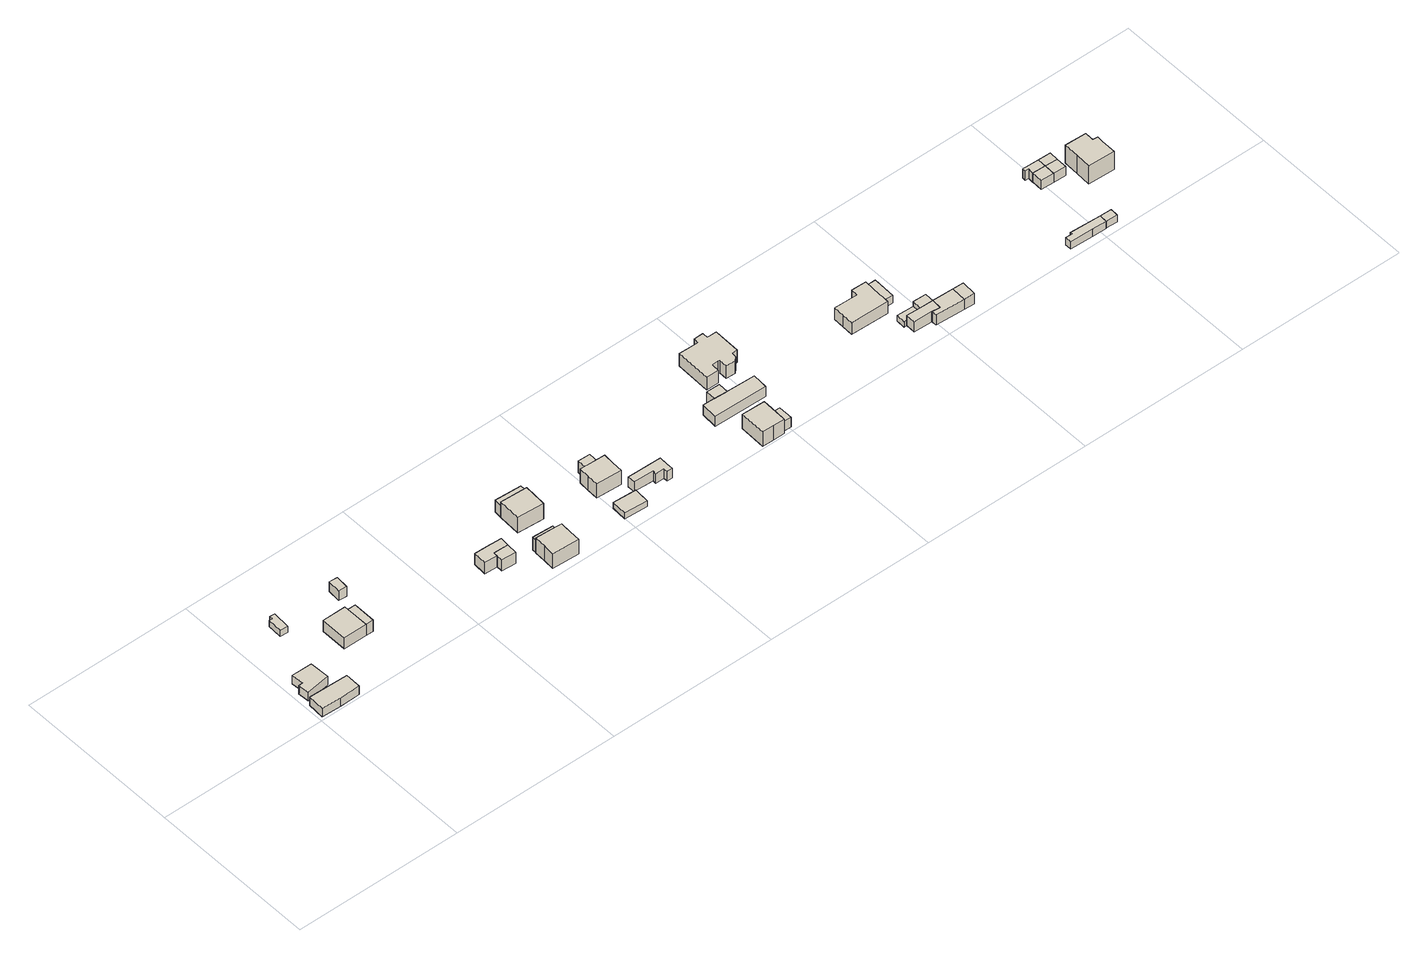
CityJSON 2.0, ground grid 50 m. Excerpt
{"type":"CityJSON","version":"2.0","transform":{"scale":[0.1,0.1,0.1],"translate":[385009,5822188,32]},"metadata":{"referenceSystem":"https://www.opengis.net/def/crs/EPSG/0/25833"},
"CityObjects":{
"building1":{"type":"Building","attributes":{"Gemeindeschluessel":"11000004","BezugspunktDach":"2200","function":"31001_1000","measuredHeight":2.92,"storeysAboveGround":1},"address":[{"country":"Germany","locality":"Berlin","thoroughfareNumber":"1 (2)","thoroughfareName":"Heckerdamm"}],"geometry":[{"type":"Solid","lod":"1","boundaries":[[[[0,1,2,3,4]],[[5,6,7,8,9]],[[5,9,4,3]],[[6,5,3,2]],[[7,6,2,1]],[[8,7,1,0]],[[9,8,0,4]]]]}]},
"building2":{"type":"Building","attributes":{"Gemeindeschluessel":"11000004","BezugspunktDach":"2200","function":"31001_1010","measuredHeight":2.91,"storeysAboveGround":1},"address":[{"country":"Germany","locality":"Berlin","thoroughfareNumber":"2","thoroughfareName":"Heckerdamm"}],"geometry":[{"type":"Solid","lod":"1","boundaries":[[[[10,11,12,13,14,15]],[[16,17,18,19,20,21]],[[16,21,15,14]],[[17,16,14,13]],[[18,17,13,12]],[[19,18,12,11]],[[20,19,11,10]],[[21,20,10,15]]]]}]},
"building3":{"type":"Building","attributes":{"Gemeindeschluessel":"11000004","BezugspunktDach":"2200","function":"31001_2143","measuredHeight":2.09,"storeysAboveGround":1},"address":[{"country":"Germany","locality":"Berlin","thoroughfareNumber":"2 (1)","thoroughfareName":"Heckerdamm"}],"geometry":[{"type":"Solid","lod":"1","boundaries":[[[[22,23,24,25,26,27]],[[28,29,30,31,32,33]],[[28,33,27,26]],[[29,28,26,25]],[[30,29,25,24]],[[31,30,24,23]],[[32,31,23,22]],[[33,32,22,27]]]]}]},
"building4":{"type":"Building","attributes":{"Gemeindeschluessel":"11000004","function":"31001_1010"},"address":[{"country":"Germany","locality":"Berlin","thoroughfareNumber":"2A","thoroughfareName":"Heckerdamm"}],"children":["building4-1","building4-2"]},
"building4-1":{"type":"BuildingPart","attributes":{"BezugspunktDach":"2200","measuredHeight":3.82,"storeysAboveGround":2},"parents":["building4"],"geometry":[{"type":"Solid","lod":"1","boundaries":[[[[34,35,36,37,38]],[[39,40,41,42,43]],[[39,43,38,37]],[[40,39,37,36]],[[41,40,36,35]],[[43,42,34,38]],[[42,41,35,34]]]]}]},
"building4-2":{"type":"BuildingPart","attributes":{"BezugspunktDach":"2200","measuredHeight":3.79,"storeysAboveGround":2},"parents":["building4"],"geometry":[{"type":"Solid","lod":"1","boundaries":[[[[44,45,35,34]],[[41,46,47,42]],[[46,41,35,45]],[[47,46,45,44]],[[42,47,44,34]],[[41,42,34,35]]]]}]},
"building5":{"type":"Building","attributes":{"Gemeindeschluessel":"11000004","BezugspunktDach":"2200","function":"31001_2143","measuredHeight":3.33,"storeysAboveGround":1},"address":[{"country":"Germany","locality":"Berlin","thoroughfareNumber":"2A (1)","thoroughfareName":"Heckerdamm"}],"geometry":[{"type":"Solid","lod":"1","boundaries":[[[[48,49,50,51]],[[52,53,54,55]],[[52,55,51,50]],[[53,52,50,49]],[[54,53,49,48]],[[55,54,48,51]]]]}]},
"building6":{"type":"Building","attributes":{"Gemeindeschluessel":"11000004","BezugspunktDach":"2200","function":"31001_2143","measuredHeight":3.76,"storeysAboveGround":1},"address":[{"country":"Germany","locality":"Berlin","thoroughfareNumber":"7 (1)","thoroughfareName":"Heckerdamm"}],"geometry":[{"type":"Solid","lod":"1","boundaries":[[[[56,57,58,59,60,61,62]],[[63,64,65,66,67,68,69]],[[63,69,62,61]],[[64,63,61,60]],[[65,64,60,59]],[[66,65,59,58]],[[67,66,58,57]],[[68,67,57,56]],[[69,68,56,62]]]]}]},
"building7":{"type":"Building","attributes":{"Gemeindeschluessel":"11000004","BezugspunktDach":"2200","function":"31001_2143","measuredHeight":3.7,"storeysAboveGround":1},"address":[{"country":"Germany","locality":"Berlin","thoroughfareNumber":"6 (1)","thoroughfareName":"Heckerdamm"}],"geometry":[{"type":"Solid","lod":"1","boundaries":[[[[70,58,57,56,71]],[[72,73,74,75,76]],[[72,76,71,56]],[[73,72,56,57]],[[74,73,57,58]],[[75,74,58,70]],[[76,75,70,71]]]]}]},
"building8":{"type":"Building","attributes":{"Gemeindeschluessel":"11000004","function":"31001_1010"},"address":[{"country":"Germany","locality":"Berlin","thoroughfareNumber":"6","thoroughfareName":"Heckerdamm"}],"children":["building8-1","building8-2"]},
"building8-1":{"type":"BuildingPart","attributes":{"BezugspunktDach":"2200","measuredHeight":5.89,"storeysAboveGround":2},"parents":["building8"],"geometry":[{"type":"MultiSurface","lod":"1","boundaries":[[[77,78,79,80,81,82,83]],[[84,85,86,87,88,89,90]],[[84,90,83,82]],[[85,84,82,81]],[[86,85,91,92,93,94,81,80]],[[87,86,80,79]],[[88,87,79,78]],[[89,88,78,77]],[[90,89,77,83]],[[94,93,92,91]]]}]},
"building8-2":{"type":"BuildingPart","attributes":{"BezugspunktDach":"2200","measuredHeight":4.38,"storeysAboveGround":2},"parents":["building8"],"geometry":[{"type":"Solid","lod":"1","boundaries":[[[[93,95,96,94]],[[97,98,92,91]],[[97,91,94,96]],[[98,97,96,95]],[[92,98,95,93]],[[91,92,93,94]]]]}]},
"building9":{"type":"Building","attributes":{"Gemeindeschluessel":"11000004","function":"31001_1010"},"address":[{"country":"Germany","locality":"Berlin","thoroughfareNumber":"7","thoroughfareName":"Heckerdamm"}],"children":["building9-1","building9-2"]},
"building9-1":{"type":"BuildingPart","attributes":{"BezugspunktDach":"2200","measuredHeight":5.76,"storeysAboveGround":2},"parents":["building9"],"geometry":[{"type":"MultiSurface","lod":"1","boundaries":[[[99,100,101,102]],[[103,104,105,106]],[[103,106,102,101]],[[107,108,103,101,100]],[[105,104,100,99]],[[106,105,99,102]],[[104,103,108,107]]]}]},
"building9-2":{"type":"BuildingPart","attributes":{"BezugspunktDach":"2200","measuredHeight":4.71,"storeysAboveGround":2},"parents":["building9"],"geometry":[{"type":"Solid","lod":"1","boundaries":[[[[107,109,110,108]],[[111,112,104,103]],[[111,103,108,110]],[[112,111,110,109]],[[104,112,109,107]],[[103,104,107,108]]]]}]},
"building10":{"type":"Building","attributes":{"Gemeindeschluessel":"11000004","BezugspunktDach":"2200","function":"31001_2143","measuredHeight":2.03,"storeysAboveGround":1},"address":[{"country":"Germany","locality":"Berlin","thoroughfareNumber":"11","thoroughfareName":"Heckerdamm"}],"geometry":[{"type":"Solid","lod":"1","boundaries":[[[[113,114,115,116]],[[117,118,119,120]],[[117,120,116,115]],[[118,117,115,114]],[[119,118,114,113]],[[120,119,113,116]]]]}]},
"building11":{"type":"Building","attributes":{"Gemeindeschluessel":"11000004","function":"31001_1010"},"address":[{"country":"Germany","locality":"Berlin","thoroughfareNumber":"12","thoroughfareName":"Heckerdamm"}],"children":["building11-1","building11-2"]},
"building11-1":{"type":"BuildingPart","attributes":{"BezugspunktDach":"2200","measuredHeight":5.84,"storeysAboveGround":2},"parents":["building11"],"geometry":[{"type":"Solid","lod":"1","boundaries":[[[[121,122,123,124,125,126,127,128]],[[129,130,131,132,133,134,135,136]],[[129,136,128,127]],[[130,129,127,126]],[[131,130,126,125]],[[137,138,139,140,132,131,125,124]],[[133,132,140,141,142,137,124,123]],[[134,133,123,122]],[[135,134,122,121]],[[136,135,121,128]],[[140,139,138,137]],[[137,142,141,140]]]]}]},
"building11-2":{"type":"BuildingPart","attributes":{"BezugspunktDach":"2200","measuredHeight":4.59,"storeysAboveGround":2},"parents":["building11"],"geometry":[{"type":"MultiSurface","lod":"1","boundaries":[[[142,143,144,138]],[[145,146,141,139]],[[145,139,138,144]],[[146,145,144,143]],[[141,146,143,142]],[[140,137,138,139]],[[141,142,137,147,140]]]}]},
"building12":{"type":"Building","attributes":{"Gemeindeschluessel":"11000004","BezugspunktDach":"2200","function":"31001_2143","measuredHeight":3.29,"storeysAboveGround":1},"address":[{"country":"Germany","locality":"Berlin","thoroughfareNumber":"12 (1)","thoroughfareName":"Heckerdamm"}],"geometry":[{"type":"Solid","lod":"1","boundaries":[[[[148,149,150,151,152,153,154,155,156]],[[157,158,159,160,161,162,163,164,165]],[[157,165,156,155]],[[158,157,155,154]],[[159,158,154,153]],[[160,159,153,152]],[[161,160,152,151]],[[162,161,151,150]],[[163,162,150,149]],[[164,163,149,148]],[[165,164,148,156]]]]}]},
"building13":{"type":"Building","attributes":{"Gemeindeschluessel":"11000004","function":"31001_1010"},"address":[{"country":"Germany","locality":"Berlin","thoroughfareNumber":"15","thoroughfareName":"Heckerdamm"}],"children":["building13-1","building13-2"]},
"building13-1":{"type":"BuildingPart","attributes":{"BezugspunktDach":"2200","measuredHeight":5.27,"storeysAboveGround":2},"parents":["building13"],"geometry":[{"type":"MultiSurface","lod":"1","boundaries":[[[166,167,168,169,170,171,172,173]],[[174,175,176,177,178,179,180,181]],[[174,181,173,172]],[[175,174,172,171]],[[176,175,171,170]],[[177,176,170,169]],[[178,177,182,183,184,185,186,169,168]],[[179,178,168,167]],[[180,179,167,166]],[[181,180,166,173]],[[186,185,184,183,182]]]}]},
"building13-2":{"type":"BuildingPart","attributes":{"BezugspunktDach":"2200","measuredHeight":4.34,"storeysAboveGround":2},"parents":["building13"],"geometry":[{"type":"Solid","lod":"1","boundaries":[[[[187,188,186,185]],[[183,189,190,184]],[[189,183,186,188]],[[190,189,188,187]],[[184,190,187,185]],[[183,184,185,186]]]]}]},
"building14":{"type":"Building","attributes":{"Gemeindeschluessel":"11000004","BezugspunktDach":"2200","function":"31001_2143","measuredHeight":3.37,"storeysAboveGround":1},"address":[{"country":"Germany","locality":"Berlin","thoroughfareNumber":"16 (1)","thoroughfareName":"Heckerdamm"}],"geometry":[{"type":"Solid","lod":"1","boundaries":[[[[191,192,193,194]],[[195,196,197,198]],[[195,198,194,193]],[[196,195,193,192]],[[197,196,192,191]],[[198,197,191,194]]]]}]},
"building15":{"type":"Building","attributes":{"Gemeindeschluessel":"11000004","BezugspunktDach":"2200","function":"31001_2143","measuredHeight":3.42,"storeysAboveGround":1},"address":[{"country":"Germany","locality":"Berlin","thoroughfareNumber":"15 (1)","thoroughfareName":"Heckerdamm"}],"geometry":[{"type":"Solid","lod":"1","boundaries":[[[[199,200,191,194,201,202]],[[203,204,205,206,207,208]],[[203,208,202,201]],[[204,203,201,194]],[[205,204,194,191]],[[206,205,191,200]],[[207,206,200,199]],[[208,207,199,202]]]]}]},
"building16":{"type":"Building","attributes":{"Gemeindeschluessel":"11000004","BezugspunktDach":"2200","function":"31001_1010","measuredHeight":4.99,"storeysAboveGround":2},"address":[{"country":"Germany","locality":"Berlin","thoroughfareNumber":"16","thoroughfareName":"Heckerdamm"}],"geometry":[{"type":"Solid","lod":"1","boundaries":[[[[209,210,211,212,213,214,215,216,217,218,219,220,221,222,223,224,225]],[[226,227,228,229,230,231,232,233,234,235,236,237,238,239,240,241,242]],[[226,242,225,224]],[[227,226,224,223]],[[228,227,223,222]],[[229,228,222,221]],[[230,229,221,220]],[[231,230,220,219]],[[232,231,219,218]],[[233,232,218,217]],[[234,233,217,216]],[[235,234,216,215]],[[236,235,215,214]],[[237,236,214,213]],[[238,237,213,212]],[[239,238,212,211]],[[240,239,211,210]],[[241,240,210,209]],[[242,241,209,225]]]]}]},
"building17":{"type":"Building","attributes":{"Gemeindeschluessel":"11000004","function":"31001_1010"},"address":[{"country":"Germany","locality":"Berlin","thoroughfareNumber":"197 (3)","thoroughfareName":"Heckerdamm"}],"children":["building17-1","building17-2"]},
"building17-1":{"type":"BuildingPart","attributes":{"BezugspunktDach":"2200","measuredHeight":5.1,"storeysAboveGround":1},"parents":["building17"],"geometry":[{"type":"MultiSurface","lod":"1","boundaries":[[[243,244,245,246,247,248,249,250,251]],[[252,253,254,255,256,257,258,259,260]],[[252,260,251,250]],[[253,252,250,249]],[[254,253,249,248]],[[255,254,248,247]],[[256,255,247,246]],[[261,262,263,246,245]],[[258,257,245,244],[258,264,261,257]],[[259,258,244,243]],[[260,259,243,251]],[[257,265,256,263,262,261]],[[261,264,258,257]]]}]},
"building17-2":{"type":"BuildingPart","attributes":{"BezugspunktDach":"2200","measuredHeight":2.69,"storeysAboveGround":1},"parents":["building17"],"geometry":[{"type":"MultiSurface","lod":"1","boundaries":[[[266,267,262,264]],[[256,268,269,258]],[[268,256,262,267]],[[269,268,267,266]],[[258,269,266,264]],[[256,257,261,262]],[[258,264,261,270,257]]]}]},
"building18":{"type":"Building","attributes":{"Gemeindeschluessel":"11000004","BezugspunktDach":"2200","function":"31001_2143","measuredHeight":2.27,"storeysAboveGround":1},"address":[{"country":"Germany","locality":"Berlin","thoroughfareNumber":"197 (4)","thoroughfareName":"Heckerdamm"}],"geometry":[{"type":"Solid","lod":"1","boundaries":[[[[271,272,273,274,275]],[[276,277,278,279,280]],[[276,280,275,274]],[[277,276,274,273]],[[278,277,273,272]],[[279,278,272,271]],[[280,279,271,275]]]]}]},
"building19":{"type":"Building","attributes":{"Gemeindeschluessel":"11000004","BezugspunktDach":"2200","function":"31001_2143","measuredHeight":3.5,"storeysAboveGround":1},"address":[{"country":"Germany","locality":"Berlin","thoroughfareNumber":"197 (7)","thoroughfareName":"Heckerdamm"}],"geometry":[{"type":"Solid","lod":"1","boundaries":[[[[281,282,283,284,285,286]],[[279,278,287,288,289,290]],[[279,290,286,285]],[[278,279,285,284]],[[287,278,284,283]],[[288,287,283,282]],[[289,288,282,281]],[[290,289,281,286]]]]}]},
"building20":{"type":"Building","attributes":{"Gemeindeschluessel":"11000004","BezugspunktDach":"2200","function":"31001_2143","measuredHeight":3.51,"storeysAboveGround":1},"address":[{"country":"Germany","locality":"Berlin","thoroughfareNumber":"197 (5)","thoroughfareName":"Heckerdamm"}],"geometry":[{"type":"Solid","lod":"1","boundaries":[[[[283,291,292,284]],[[277,293,287,278]],[[277,278,284,292]],[[293,277,292,291]],[[287,293,291,283]],[[278,287,283,284]]]]}]},
"building21":{"type":"Building","attributes":{"Gemeindeschluessel":"11000004","BezugspunktDach":"2200","function":"31001_2143","measuredHeight":3.5,"storeysAboveGround":1},"address":[{"country":"Germany","locality":"Berlin","thoroughfareNumber":"197 (8)","thoroughfareName":"Heckerdamm"}],"geometry":[{"type":"Solid","lod":"1","boundaries":[[[[294,295,283,282,281,296]],[[289,288,287,297,298,299]],[[289,299,296,281]],[[288,289,281,282]],[[287,288,282,283]],[[297,287,283,295]],[[298,297,295,294]],[[299,298,294,296]]]]}]},
"building22":{"type":"Building","attributes":{"Gemeindeschluessel":"11000004","BezugspunktDach":"2200","function":"31001_2143","measuredHeight":3.57,"storeysAboveGround":1},"address":[{"country":"Germany","locality":"Berlin","thoroughfareNumber":"197 (9)","thoroughfareName":"Heckerdamm"}],"geometry":[{"type":"Solid","lod":"1","boundaries":[[[[300,301,295,294]],[[302,303,304,305]],[[302,305,294,295]],[[303,302,295,301]],[[304,303,301,300]],[[305,304,300,294]]]]}]},
"building23":{"type":"Building","attributes":{"Gemeindeschluessel":"11000004","BezugspunktDach":"2200","function":"31001_2143","measuredHeight":0.008,"storeysAboveGround":1},"address":[{"country":"Germany","locality":"Berlin","thoroughfareNumber":"197 (19)","thoroughfareName":"Heckerdamm"}]},
"building24":{"type":"Building","attributes":{"Gemeindeschluessel":"11000004","BezugspunktDach":"2200","function":"31001_2143","measuredHeight":2.5,"storeysAboveGround":1},"address":[{"country":"Germany","locality":"Berlin","thoroughfareNumber":"197 (18)","thoroughfareName":"Heckerdamm"}],"geometry":[{"type":"Solid","lod":"1","boundaries":[[[[306,307,308,309,310,311,312]],[[313,314,315,316,317,318,319]],[[313,319,312,311]],[[314,313,311,310]],[[315,314,310,309]],[[316,315,309,308]],[[317,316,308,307]],[[318,317,307,306]],[[319,318,306,312]]]]}]},
"building25":{"type":"Building","attributes":{"Gemeindeschluessel":"11000004","BezugspunktDach":"2200","function":"31001_2143","measuredHeight":2.37,"storeysAboveGround":1},"address":[{"country":"Germany","locality":"Berlin","thoroughfareNumber":"197 (17)","thoroughfareName":"Heckerdamm"}],"geometry":[{"type":"Solid","lod":"1","boundaries":[[[[320,321,308,307]],[[322,323,324,325]],[[322,325,307,308]],[[323,322,308,321]],[[324,323,321,320]],[[325,324,320,307]]]]}]},
"building26":{"type":"Building","attributes":{"Gemeindeschluessel":"11000004","BezugspunktDach":"2200","function":"31001_2143","measuredHeight":3.14,"storeysAboveGround":1},"address":[{"country":"Germany","locality":"Berlin","thoroughfareNumber":"197 (14)","thoroughfareName":"Heckerdamm"}],"geometry":[{"type":"Solid","lod":"1","boundaries":[[[[326,327,328,329]],[[330,331,332,333]],[[330,333,329,328]],[[331,330,328,327]],[[332,331,327,326]],[[333,332,326,329]]]]}]},
"building27":{"type":"Building","attributes":{"Gemeindeschluessel":"11000004","BezugspunktDach":"2200","function":"31001_2143","measuredHeight":3.24,"storeysAboveGround":1},"address":[{"country":"Germany","locality":"Berlin","thoroughfareNumber":"197 (11)","thoroughfareName":"Heckerdamm"}],"geometry":[{"type":"Solid","lod":"1","boundaries":[[[[334,328,327,335,336,337]],[[338,339,340,341,342,343]],[[338,343,337,336]],[[339,338,336,335]],[[340,339,335,327]],[[341,340,327,328]],[[342,341,328,334]],[[343,342,334,337]]]]}]},
"building28":{"type":"Building","attributes":{"Gemeindeschluessel":"11000004","BezugspunktDach":"2200","function":"31001_2143","measuredHeight":3.1,"storeysAboveGround":1},"address":[{"country":"Germany","locality":"Berlin","thoroughfareNumber":"197 (15)","thoroughfareName":"Heckerdamm"}],"geometry":[{"type":"Solid","lod":"1","boundaries":[[[[344,345,327,326]],[[331,346,347,332]],[[331,332,326,327]],[[346,331,327,345]],[[347,346,345,344]],[[332,347,344,326]]]]}]},
"building29":{"type":"Building","attributes":{"Gemeindeschluessel":"11000004","BezugspunktDach":"2200","function":"31001_2143","measuredHeight":3.16,"storeysAboveGround":1},"address":[{"country":"Germany","locality":"Berlin","thoroughfareNumber":"197 (12)","thoroughfareName":"Heckerdamm"}],"geometry":[{"type":"Solid","lod":"1","boundaries":[[[[345,348,335,327]],[[349,350,346,331]],[[349,331,327,335]],[[350,349,335,348]],[[346,350,348,345]],[[331,346,345,327]]]]}]},
"building30":{"type":"Building","attributes":{"Gemeindeschluessel":"11000004","BezugspunktDach":"2200","function":"31001_1010","measuredHeight":7.26,"storeysAboveGround":2},"address":[{"country":"Germany","locality":"Berlin","thoroughfareNumber":"197 (13)","thoroughfareName":"Heckerdamm"}],"geometry":[{"type":"Solid","lod":"1","boundaries":[[[[351,352,353,354,355,356,357,358]],[[359,360,361,362,363,364,365,366]],[[359,366,358,357]],[[360,359,357,356]],[[361,360,356,355]],[[362,361,355,354]],[[363,362,354,353]],[[364,363,353,352]],[[365,364,352,351]],[[366,365,351,358]]]]}]}
},
"vertices":[
[64,3,40],[124,4,40],[125,50,40],[10,53,40],[7,5,40],[10,53,11],[125,50,11],[124,4,11],[64,3,11],[7,5,11],
[21,72,34],[92,82,34],[89,140,34],[29,141,34],[32,105,34],[19,104,34],[32,105,5],[29,141,5],[89,140,5],[92,82,5],[21,72,5],[19,104,5],
[133,278,28],[137,330,28],[122,331,28],[122,321,28],[112,322,28],[110,279,28],[112,322,7],[122,321,7],[122,331,7],[137,330,7],[133,278,7],[110,279,7],
[268,145,47],[268,212,47],[268,223,47],[199,223,47],[199,145,47],[199,223,9],[268,223,9],[268,212,9],[268,145,9],[199,145,9],
[290,145,47],[291,212,47],[291,212,9],[290,145,9],
[319,276,42],[322,314,42],[298,316,42],[295,278,42],[298,316,9],[322,314,9],[319,276,9],[295,278,9],
[658,114,47],[659,127,47],[702,126,47],[704,152,47],[660,154,47],[623,155,47],[621,116,47],[623,155,9],[660,154,9],[704,152,9],[702,126,9],[659,127,9],[658,114,9],[621,116,9],
[700,93,47],[658,96,47],[658,114,10],[659,127,10],[702,126,10],[700,93,10],[658,96,10],
[836,19,59],[837,53,59],[839,86,59],[821,87,59],[760,90,59],[759,56,59],[757,23,59],[759,56,8],[760,90,8],[821,87,8],[839,86,8],[837,53,8],[836,19,8],[757,23,8],[760,90,9],[821,87,9],[821,87,53],[760,90,53],
[822,98,53],[761,101,53],[761,101,9],[822,98,9],
[849,164,62],[853,231,62],[774,235,62],[771,169,62],[774,235,9],[853,231,9],[849,164,9],[771,169,9],[853,231,50],[774,235,50],
[854,253,50],[776,257,50],[776,257,9],[854,253,9],
[1065,32,29],[1068,77,29],[1000,81,29],[997,36,29],[1000,81,9],[1068,77,9],[1065,32,9],[997,36,9],
[1067,130,57],[1068,163,57],[1070,195,57],[1018,197,57],[1012,198,57],[995,198,57],[993,166,57],[992,134,57],[993,166,9],[995,198,9],[1012,198,9],[1018,197,9],[1070,195,9],[1068,163,9],[1067,130,9],[992,134,9],[1018,197,51],[1012,198,51],[1012,198,11],[1018,197,11],[1047,196,11],[1047,196,51],
[1049,225,51],[1013,226,51],[1013,226,11],[1049,225,11],[1018,197,29],
[1133,89,42],[1132,78,42],[1158,78,42],[1158,66,42],[1174,65,42],[1174,88,42],[1175,111,42],[1074,113,42],[1074,91,42],[1074,113,9],[1175,111,9],[1174,88,9],[1174,65,9],[1158,66,9],[1158,78,9],[1132,78,9],[1133,89,9],[1074,91,9],
[1442,3,59],[1476,2,59],[1476,9,59],[1477,51,59],[1478,79,59],[1444,80,59],[1410,81,59],[1408,4,59],[1410,81,10],[1444,80,10],[1478,79,10],[1477,51,10],[1476,9,10],[1476,2,10],[1442,3,10],[1408,4,10],[1477,51,28],[1477,51,11],[1476,9,11],[1476,9,44],[1477,51,44],
[1502,8,44],[1503,50,44],[1503,50,11],[1502,8,11],
[1442,174,45],[1443,204,45],[1403,205,45],[1402,176,45],[1403,205,11],[1443,204,11],[1442,174,11],[1402,176,11],
[1523,126,45],[1526,171,45],[1369,177,45],[1366,129,45],[1369,177,10],[1402,176,10],[1442,174,10],[1526,171,10],[1523,126,10],[1366,129,10],
[1467,235,53],[1468,260,53],[1488,260,53],[1492,259,53],[1491,235,53],[1519,234,53],[1529,243,53],[1530,258,53],[1546,258,53],[1548,337,53],[1520,338,53],[1520,354,53],[1492,354,53],[1491,339,53],[1490,339,53],[1433,340,53],[1430,236,53],[1433,340,10],[1490,339,10],[1491,339,10],[1492,354,10],[1520,354,10],[1520,338,10],[1548,337,10],[1546,258,10],[1530,258,10],[1529,243,10],[1519,234,10],[1491,235,10],[1492,259,10],[1488,260,10],[1468,260,10],[1467,235,10],[1430,236,10],
[1930,147,50],[1931,166,50],[1931,179,50],[1933,232,50],[1890,233,50],[1889,213,50],[1819,215,50],[1818,182,50],[1817,150,50],[1818,182,10],[1819,215,10],[1889,213,10],[1890,233,10],[1933,232,10],[1931,179,10],[1931,166,10],[1930,147,10],[1817,150,10],[1931,179,37],[1933,232,37],[1933,232,23],[1931,166,37],[1932,199,10],
[1961,165,37],[1963,231,37],[1963,231,10],[1961,165,10],[1931,179,21],
[1937,85,30],[1978,83,30],[1979,110,30],[1929,112,30],[1928,85,30],[1929,112,11],[1979,110,11],[1978,83,11],[1937,85,11],[1928,85,11],
[1991,55,46],[2015,53,46],[2017,82,46],[1978,83,46],[1937,85,46],[1936,57,46],[2017,82,11],[2015,53,11],[1991,55,11],[1936,57,11],
[2018,109,46],[1979,110,46],[2018,109,11],
[2077,36,46],[2079,80,46],[1991,40,46],[2079,80,11],[2077,36,11],[1991,40,11],
[2109,35,46],[2111,79,46],[2079,80,10],[2111,79,10],[2109,35,10],[2077,36,10],
[2474,21,35],[2515,20,35],[2516,43,35],[2425,47,35],[2425,41,35],[2405,42,35],[2405,23,35],[2405,42,10],[2425,41,10],[2425,47,10],[2516,43,10],[2515,20,10],[2474,21,10],[2405,23,10],
[2549,18,35],[2550,42,35],[2516,43,12],[2550,42,12],[2549,18,12],[2515,20,12],
[2521,220,41],[2522,253,41],[2484,254,41],[2483,222,41],[2484,254,10],[2522,253,10],[2521,220,10],[2483,222,10],
[2485,271,41],[2523,279,41],[2475,281,41],[2475,271,41],[2475,281,9],[2523,279,9],[2522,253,9],[2484,254,9],[2485,271,9],[2475,271,9],
[2558,219,41],[2559,251,41],[2559,251,10],[2558,219,10],
[2560,278,41],[2523,279,10],[2560,278,10],
[2660,158,72],[2661,203,72],[2662,221,72],[2647,222,72],[2648,249,72],[2585,251,72],[2583,206,72],[2581,161,72],[2583,206,10],[2585,251,10],[2648,249,10],[2647,222,10],[2662,221,10],[2661,203,10],[2660,158,10],[2581,161,10]
]}
